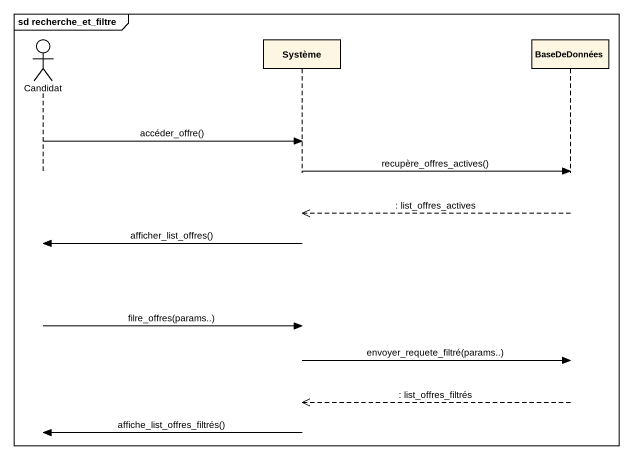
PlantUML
@startuml
mainframe sd recherche_et_filtre
hide footbox
actor Candidat
participant Système
participant BaseDeDonnées

Candidat -> Système : accéder_offre()
Système -> BaseDeDonnées : recupère_offres_actives()
BaseDeDonnées -->> Système : : list_offres_actives
Système -> Candidat : afficher_list_offres()
Candidat -> Système : filre_offres(params..)
Système -> BaseDeDonnées : envoyer_requete_filtré(params..)
BaseDeDonnées -->> Système : : list_offres_filtrés
Système -> Candidat : affiche_list_offres_filtrés()
@enduml
